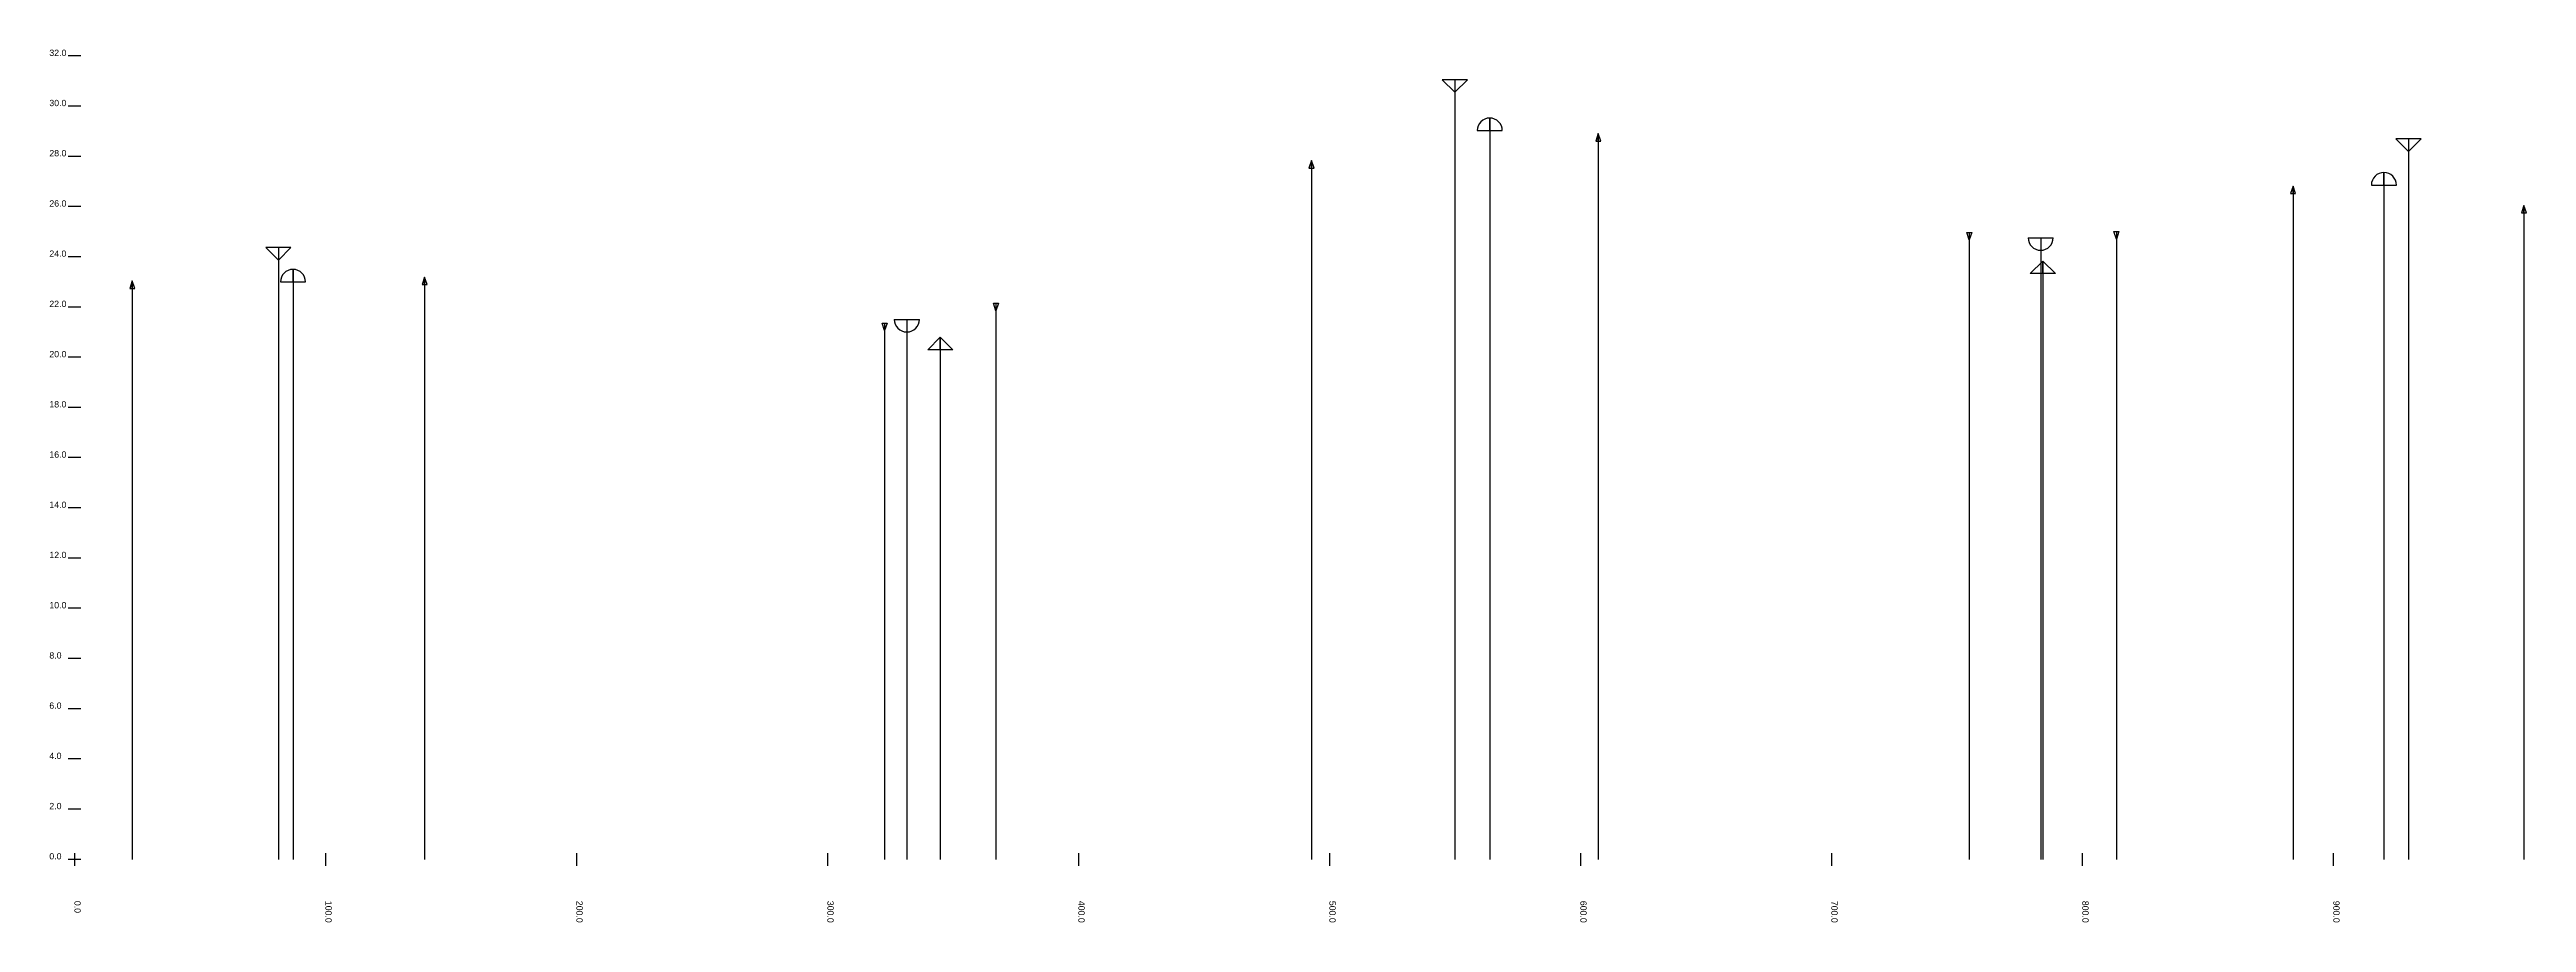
# Model space of a CAD drawing. Header units: metres. Extents: x 322205 to 324169, y 598878 to 599228.
# Drawn here: x 322205 to 323192, y 598880 to 599228 of the extents above; entities that cross this region are included whole.
import ezdxf

# ---------------------------------------------------------------- set-up
doc = ezdxf.new("R2010")
doc.units = ezdxf.units.M
doc.layers.get('0').update_dxf_attribs({"true_color": 0xadadad})
doc.styles.get("Standard").update_dxf_attribs({"font": 'arial.ttf'})

# ---------------------------------------------------------------- blocks, each defined once
blk = doc.blocks.new('CREST_GRAD')
for p, q in [((0, -5), (0, 0)), ((-5, -5), (5, -5))]:
    blk.add_line(p, q)
blk.add_arc((0, -5), 5, 0, 180)
blk = doc.blocks.new('CREST_PVI')
for p, q in [((0, 0), (-1, -3)), ((1, -3), (0, 0)), ((0, -3), (0, 0)), ((-1, -3), (1, -3))]:
    blk.add_line(p, q)
blk = doc.blocks.new('CREST_MP')
for p, q in [((5, 5), (-5, 5)), ((-5, 5), (0, 0)), ((0, 0), (5, 5)), ((0, 5), (0, 0))]:
    blk.add_line(p, q)
blk = doc.blocks.new('SAG_GRAD')
for p, q in [((-5, 5), (5, 5)), ((0, 5), (0, 0))]:
    blk.add_line(p, q)
blk.add_arc((0, 5), 5, 180, 0)
blk = doc.blocks.new('SAG_PVI')
for p, q in [((0, 0), (-1, 3)), ((-1, 3), (1, 3)), ((1, 3), (0, 0)), ((0, 3), (0, 0))]:
    blk.add_line(p, q)
blk = doc.blocks.new('SAG_MP')
for p, q in [((-5, -5), (0, 0)), ((0, 0), (5, -5)), ((0, -5), (0, 0)), ((5, -5), (-5, -5))]:
    blk.add_line(p, q)
blk = doc.blocks.new('XAXIS_STATION')
blk.add_line((0, 2.5), (0, -2.5))
blk.add_attdef('XVALUE', (0, -16.5), '', height=2.5, rotation=270)
blk = doc.blocks.new('YAXIS_LEVEL')
blk.add_line((2.5, 0), (-2.5, 0))
blk.add_attdef('YVALUE', (-10, 0), '', height=2.5)

msp = doc.modelspace()

# ---------------------------------------------------------------- linework, layer by layer
for p, q in [((322765.15, 599210.92), (322765.15, 598905.42)), ((322779.06, 599200.69), (322779.06, 598905.42)), ((322822.3, 599194.52), (322822.3, 598905.42)), ((323145.12, 599187.41), (323145.12, 598905.42)), ((322708.03, 599183.75), (322708.03, 598905.42)), ((323135.31, 599179), (323135.31, 598905.42)), ((323099.1, 599173.6), (323099.1, 598905.42)), ((323191.11, 599165.91), (323191.11, 598905.42)), ((322970.08, 599152.12), (322970.08, 598905.42)), ((322998.56, 599148), (322998.56, 598905.42)), ((323028.75, 599152.5), (323028.75, 598905.42)), ((322296.4, 599144.14), (322296.4, 598905.42)), ((322302.23, 599140.41), (322302.23, 598905.42)), ((322354.63, 599137.36), (322354.63, 598905.42)), ((322999.42, 599143.7), (322999.42, 598905.42)), ((322238.18, 599135.85), (322238.18, 598905.42)), ((322582.29, 599123.96), (322582.29, 598905.42)), ((322537.93, 599116), (322537.93, 598905.42)), ((322546.79, 599115.49), (322546.79, 598905.42)), ((322560.12, 599113.42), (322560.12, 598905.42))]:
    msp.add_line(p, q)

# ---------------------------------------------------------------- block references
for name, p, values in [('YAXIS_LEVEL', (322215.15, 599225.42), {'YVALUE': '32.0'}), ('YAXIS_LEVEL', (322215.15, 599205.42), {'YVALUE': '30.0'}), ('YAXIS_LEVEL', (322215.15, 599185.42), {'YVALUE': '28.0'}), ('YAXIS_LEVEL', (322215.15, 599165.42), {'YVALUE': '26.0'}), ('YAXIS_LEVEL', (322215.15, 599145.42), {'YVALUE': '24.0'}), ('YAXIS_LEVEL', (322215.15, 599125.42), {'YVALUE': '22.0'}), ('YAXIS_LEVEL', (322215.15, 599105.42), {'YVALUE': '20.0'}), ('YAXIS_LEVEL', (322215.15, 599085.42), {'YVALUE': '18.0'}), ('YAXIS_LEVEL', (322215.15, 599065.42), {'YVALUE': '16.0'}), ('YAXIS_LEVEL', (322215.15, 599045.42), {'YVALUE': '14.0'}), ('YAXIS_LEVEL', (322215.15, 599025.42), {'YVALUE': '12.0'}), ('YAXIS_LEVEL', (322215.15, 599005.42), {'YVALUE': '10.0'}), ('YAXIS_LEVEL', (322215.15, 598985.42), {'YVALUE': '8.0'}), ('YAXIS_LEVEL', (322215.15, 598965.42), {'YVALUE': '6.0'}), ('YAXIS_LEVEL', (322215.15, 598945.42), {'YVALUE': '4.0'}), ('YAXIS_LEVEL', (322215.15, 598925.42), {'YVALUE': '2.0'}), ('YAXIS_LEVEL', (322215.15, 598905.42), {'YVALUE': '0.0'}), ('XAXIS_STATION', (322215.15, 598905.42), {'XVALUE': '0.0'}), ('XAXIS_STATION', (322315.15, 598905.42), {'XVALUE': '100.0'}), ('XAXIS_STATION', (322415.15, 598905.42), {'XVALUE': '200.0'}), ('XAXIS_STATION', (322515.15, 598905.42), {'XVALUE': '300.0'}), ('XAXIS_STATION', (322615.15, 598905.42), {'XVALUE': '400.0'}), ('XAXIS_STATION', (322715.15, 598905.42), {'XVALUE': '500.0'}), ('XAXIS_STATION', (322815.15, 598905.42), {'XVALUE': '600.0'}), ('XAXIS_STATION', (322915.15, 598905.42), {'XVALUE': '700.0'}), ('XAXIS_STATION', (323015.15, 598905.42), {'XVALUE': '800.0'}), ('XAXIS_STATION', (323115.15, 598905.42), {'XVALUE': '900.0'})]:
    msp.add_blockref(name, p).add_auto_attribs(values)
for name, p in [('CREST_MP', (322765.15, 599210.92)), ('CREST_GRAD', (322779.06, 599200.69)), ('CREST_PVI', (322822.3, 599194.52)), ('CREST_MP', (323145.12, 599187.41)), ('CREST_PVI', (322708.03, 599183.75)), ('CREST_GRAD', (323135.31, 599179)), ('CREST_PVI', (323099.1, 599173.6)), ('CREST_PVI', (323191.11, 599165.91)), ('CREST_MP', (322296.4, 599144.14)), ('SAG_PVI', (322970.08, 599152.12)), ('SAG_GRAD', (322998.56, 599148)), ('SAG_PVI', (323028.75, 599152.5)), ('CREST_GRAD', (322302.23, 599140.41)), ('CREST_PVI', (322354.63, 599137.36)), ('SAG_MP', (322999.42, 599143.7)), ('CREST_PVI', (322238.18, 599135.85)), ('SAG_PVI', (322582.29, 599123.96)), ('SAG_PVI', (322537.93, 599116)), ('SAG_GRAD', (322546.79, 599115.49)), ('SAG_MP', (322560.12, 599113.42))]:
    msp.add_blockref(name, p)

doc.saveas('drawing.dxf')
